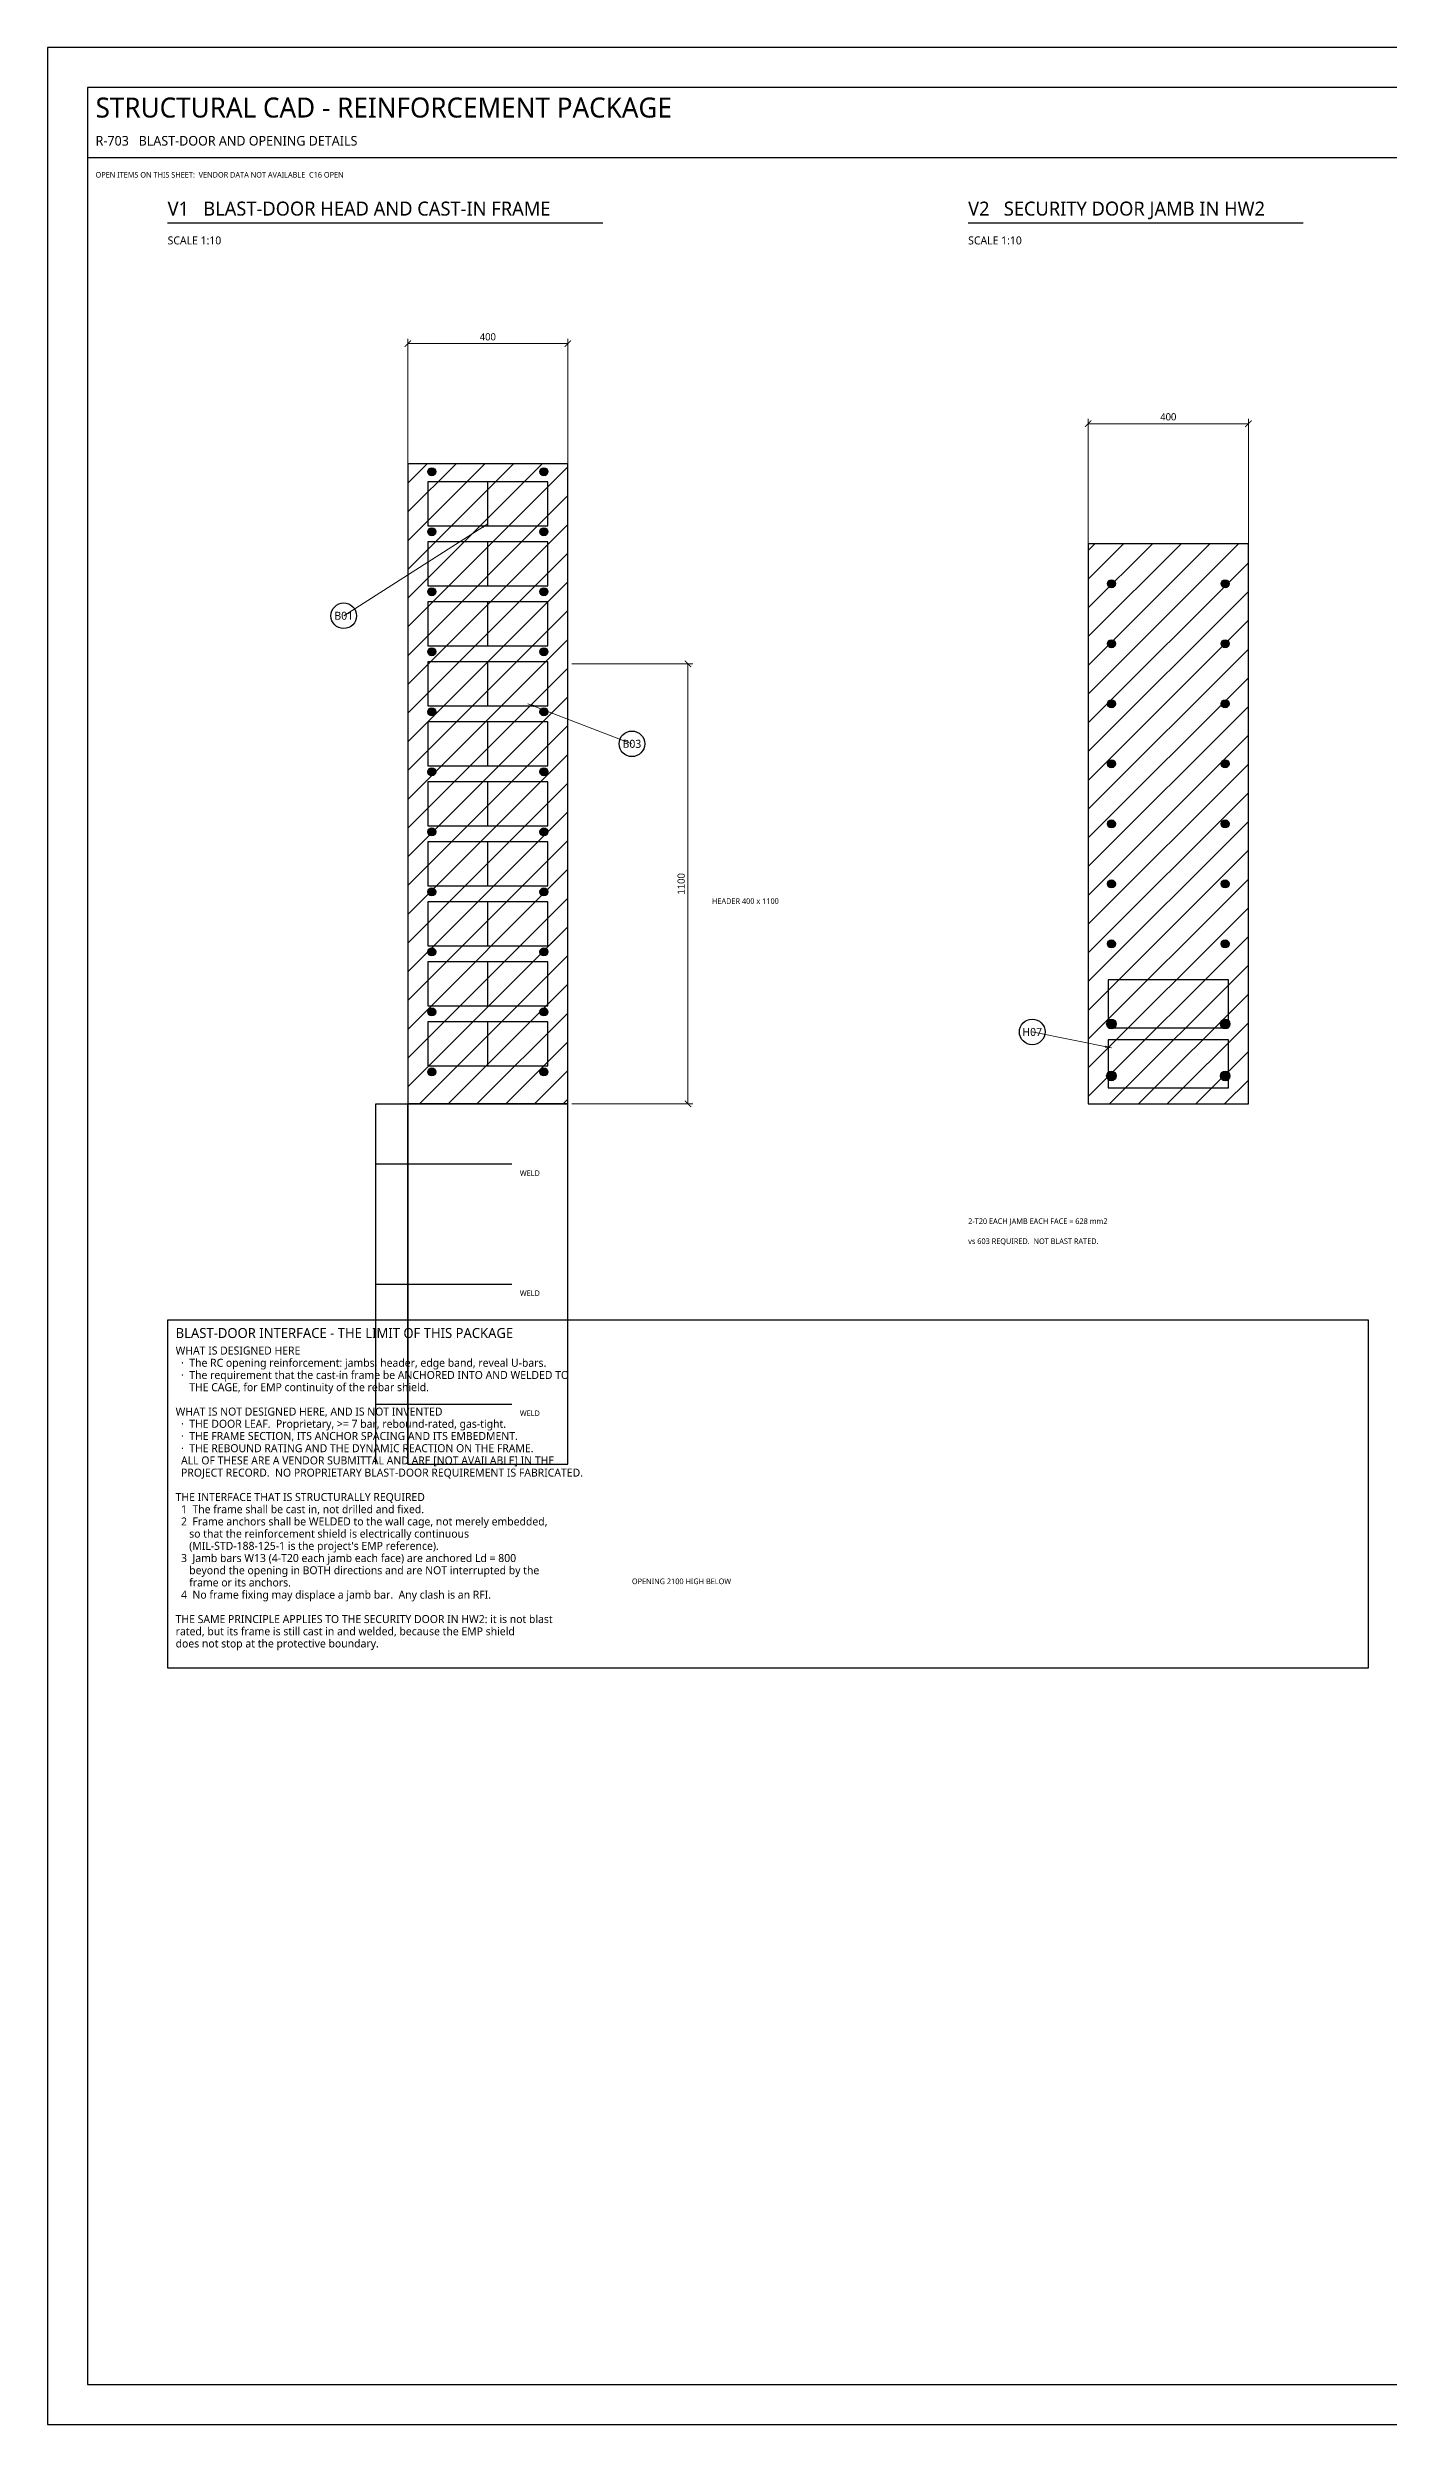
# Model space of a CAD drawing. Header units: millimetres. Extents: x 0 to 841, y 0 to 594.
# Drawn here: x 0 to 335, y 0 to 594 of the extents above; entities that cross this region are included whole.
import ezdxf
from ezdxf.enums import TextEntityAlignment as Align

# ---------------------------------------------------------------- set-up
doc = ezdxf.new("R2010")
doc.units = ezdxf.units.MM
for name, color, linetype in [('S-BLAST', 1, 'Continuous'), ('S-CALLOUT', 2, 'Continuous'), ('S-CONCRETE', 7, 'Continuous'), ('S-DIM', 4, 'Continuous'), ('S-HATCH', 8, 'Continuous'), ('S-NOTE', 7, 'Continuous'), ('S-REBAR-MAIN', 1, 'Continuous'), ('S-REBAR-SEC', 4, 'Continuous'), ('S-REBAR-STIRRUP', 6, 'Continuous'), ('S-REFERENCE', 8, 'Continuous'), ('S-STEELWORK', 2, 'Continuous'), ('S-TEXT', 7, 'Continuous'), ('S-TITLE', 7, 'Continuous')]:
    doc.layers.add(name, color=color, linetype=linetype)
doc.styles.add('OpenSans', font='OpenSans-Regular.ttf')
doc.dimstyles.new('SC-DIM', dxfattribs={"dimtxt": 1.8, "dimasz": 1.6, "dimexe": 1.2, "dimexo": 1, "dimgap": 0.8, "dimtad": 1, "dimdec": 0, "dimblk": 'ARCHTICK', "dimcen": 2.5, "dimclrd": 4, "dimclre": 4, "dimclrt": 4, "dimazin": 3, "dimtfac": 1, "dimtmove": 0, "dimatfit": 3, "dimlwd": 13, "dimlwe": 13})

# ---------------------------------------------------------------- blocks, each defined once
blk = doc.blocks.new('_ARCHTICK')
at = {"color": 0, "linetype": 'BYBLOCK', "const_width": 0.15}
blk.add_lwpolyline([(-0.5, -0.5), (0.5, 0.5)], dxfattribs=at)
blk = doc.blocks.new('BARMARK')
at = {"layer": 'S-CALLOUT'}
blk.add_circle((0, 0), 3.2, dxfattribs=at)

msp = doc.modelspace()

# ---------------------------------------------------------------- hatches: boundary and pattern name
at = {"layer": 'S-HATCH'}
h = msp.add_hatch(dxfattribs=at)
h.set_pattern_fill('ANSI31', scale=1.6)
h.paths.add_polyline_path([(90, 330), (130, 330), (130, 490), (90, 490)])
h = msp.add_hatch(dxfattribs=at)
h.set_pattern_fill('ANSI31', scale=1.6)
h.paths.add_polyline_path([(260, 330), (300, 330), (300, 470), (260, 470)])
at = {"layer": 'S-REBAR-MAIN'}
for points in [[(97, 488), (96.92, 488.38), (96.71, 488.71), (96.38, 488.92), (96, 489), (95.62, 488.92), (95.29, 488.71), (95.08, 488.38), (95, 488), (95.08, 487.62), (95.29, 487.29), (95.62, 487.08), (96, 487), (96.38, 487.08), (96.71, 487.29), (96.92, 487.62)], [(125, 488), (124.92, 488.38), (124.71, 488.71), (124.38, 488.92), (124, 489), (123.62, 488.92), (123.29, 488.71), (123.08, 488.38), (123, 488), (123.08, 487.62), (123.29, 487.29), (123.62, 487.08), (124, 487), (124.38, 487.08), (124.71, 487.29), (124.92, 487.62)], [(97, 473), (96.92, 473.38), (96.71, 473.71), (96.38, 473.92), (96, 474), (95.62, 473.92), (95.29, 473.71), (95.08, 473.38), (95, 473), (95.08, 472.62), (95.29, 472.29), (95.62, 472.08), (96, 472), (96.38, 472.08), (96.71, 472.29), (96.92, 472.62)], [(125, 473), (124.92, 473.38), (124.71, 473.71), (124.38, 473.92), (124, 474), (123.62, 473.92), (123.29, 473.71), (123.08, 473.38), (123, 473), (123.08, 472.62), (123.29, 472.29), (123.62, 472.08), (124, 472), (124.38, 472.08), (124.71, 472.29), (124.92, 472.62)], [(97, 458), (96.92, 458.38), (96.71, 458.71), (96.38, 458.92), (96, 459), (95.62, 458.92), (95.29, 458.71), (95.08, 458.38), (95, 458), (95.08, 457.62), (95.29, 457.29), (95.62, 457.08), (96, 457), (96.38, 457.08), (96.71, 457.29), (96.92, 457.62)], [(125, 458), (124.92, 458.38), (124.71, 458.71), (124.38, 458.92), (124, 459), (123.62, 458.92), (123.29, 458.71), (123.08, 458.38), (123, 458), (123.08, 457.62), (123.29, 457.29), (123.62, 457.08), (124, 457), (124.38, 457.08), (124.71, 457.29), (124.92, 457.62)], [(266.8, 460), (266.72, 460.38), (266.51, 460.71), (266.18, 460.92), (265.8, 461), (265.42, 460.92), (265.09, 460.71), (264.88, 460.38), (264.8, 460), (264.88, 459.62), (265.09, 459.29), (265.42, 459.08), (265.8, 459), (266.18, 459.08), (266.51, 459.29), (266.72, 459.62)], [(295.2, 460), (295.12, 460.38), (294.91, 460.71), (294.58, 460.92), (294.2, 461), (293.82, 460.92), (293.49, 460.71), (293.28, 460.38), (293.2, 460), (293.28, 459.62), (293.49, 459.29), (293.82, 459.08), (294.2, 459), (294.58, 459.08), (294.91, 459.29), (295.12, 459.62)], [(266.8, 445), (266.72, 445.38), (266.51, 445.71), (266.18, 445.92), (265.8, 446), (265.42, 445.92), (265.09, 445.71), (264.88, 445.38), (264.8, 445), (264.88, 444.62), (265.09, 444.29), (265.42, 444.08), (265.8, 444), (266.18, 444.08), (266.51, 444.29), (266.72, 444.62)], [(295.2, 445), (295.12, 445.38), (294.91, 445.71), (294.58, 445.92), (294.2, 446), (293.82, 445.92), (293.49, 445.71), (293.28, 445.38), (293.2, 445), (293.28, 444.62), (293.49, 444.29), (293.82, 444.08), (294.2, 444), (294.58, 444.08), (294.91, 444.29), (295.12, 444.62)], [(97, 443), (96.92, 443.38), (96.71, 443.71), (96.38, 443.92), (96, 444), (95.62, 443.92), (95.29, 443.71), (95.08, 443.38), (95, 443), (95.08, 442.62), (95.29, 442.29), (95.62, 442.08), (96, 442), (96.38, 442.08), (96.71, 442.29), (96.92, 442.62)], [(125, 443), (124.92, 443.38), (124.71, 443.71), (124.38, 443.92), (124, 444), (123.62, 443.92), (123.29, 443.71), (123.08, 443.38), (123, 443), (123.08, 442.62), (123.29, 442.29), (123.62, 442.08), (124, 442), (124.38, 442.08), (124.71, 442.29), (124.92, 442.62)], [(97, 428), (96.92, 428.38), (96.71, 428.71), (96.38, 428.92), (96, 429), (95.62, 428.92), (95.29, 428.71), (95.08, 428.38), (95, 428), (95.08, 427.62), (95.29, 427.29), (95.62, 427.08), (96, 427), (96.38, 427.08), (96.71, 427.29), (96.92, 427.62)], [(125, 428), (124.92, 428.38), (124.71, 428.71), (124.38, 428.92), (124, 429), (123.62, 428.92), (123.29, 428.71), (123.08, 428.38), (123, 428), (123.08, 427.62), (123.29, 427.29), (123.62, 427.08), (124, 427), (124.38, 427.08), (124.71, 427.29), (124.92, 427.62)], [(266.8, 430), (266.72, 430.38), (266.51, 430.71), (266.18, 430.92), (265.8, 431), (265.42, 430.92), (265.09, 430.71), (264.88, 430.38), (264.8, 430), (264.88, 429.62), (265.09, 429.29), (265.42, 429.08), (265.8, 429), (266.18, 429.08), (266.51, 429.29), (266.72, 429.62)], [(295.2, 430), (295.12, 430.38), (294.91, 430.71), (294.58, 430.92), (294.2, 431), (293.82, 430.92), (293.49, 430.71), (293.28, 430.38), (293.2, 430), (293.28, 429.62), (293.49, 429.29), (293.82, 429.08), (294.2, 429), (294.58, 429.08), (294.91, 429.29), (295.12, 429.62)], [(266.8, 415), (266.72, 415.38), (266.51, 415.71), (266.18, 415.92), (265.8, 416), (265.42, 415.92), (265.09, 415.71), (264.88, 415.38), (264.8, 415), (264.88, 414.62), (265.09, 414.29), (265.42, 414.08), (265.8, 414), (266.18, 414.08), (266.51, 414.29), (266.72, 414.62)], [(295.2, 415), (295.12, 415.38), (294.91, 415.71), (294.58, 415.92), (294.2, 416), (293.82, 415.92), (293.49, 415.71), (293.28, 415.38), (293.2, 415), (293.28, 414.62), (293.49, 414.29), (293.82, 414.08), (294.2, 414), (294.58, 414.08), (294.91, 414.29), (295.12, 414.62)], [(97, 413), (96.92, 413.38), (96.71, 413.71), (96.38, 413.92), (96, 414), (95.62, 413.92), (95.29, 413.71), (95.08, 413.38), (95, 413), (95.08, 412.62), (95.29, 412.29), (95.62, 412.08), (96, 412), (96.38, 412.08), (96.71, 412.29), (96.92, 412.62)], [(125, 413), (124.92, 413.38), (124.71, 413.71), (124.38, 413.92), (124, 414), (123.62, 413.92), (123.29, 413.71), (123.08, 413.38), (123, 413), (123.08, 412.62), (123.29, 412.29), (123.62, 412.08), (124, 412), (124.38, 412.08), (124.71, 412.29), (124.92, 412.62)], [(97, 398), (96.92, 398.38), (96.71, 398.71), (96.38, 398.92), (96, 399), (95.62, 398.92), (95.29, 398.71), (95.08, 398.38), (95, 398), (95.08, 397.62), (95.29, 397.29), (95.62, 397.08), (96, 397), (96.38, 397.08), (96.71, 397.29), (96.92, 397.62)], [(125, 398), (124.92, 398.38), (124.71, 398.71), (124.38, 398.92), (124, 399), (123.62, 398.92), (123.29, 398.71), (123.08, 398.38), (123, 398), (123.08, 397.62), (123.29, 397.29), (123.62, 397.08), (124, 397), (124.38, 397.08), (124.71, 397.29), (124.92, 397.62)], [(266.8, 400), (266.72, 400.38), (266.51, 400.71), (266.18, 400.92), (265.8, 401), (265.42, 400.92), (265.09, 400.71), (264.88, 400.38), (264.8, 400), (264.88, 399.62), (265.09, 399.29), (265.42, 399.08), (265.8, 399), (266.18, 399.08), (266.51, 399.29), (266.72, 399.62)], [(295.2, 400), (295.12, 400.38), (294.91, 400.71), (294.58, 400.92), (294.2, 401), (293.82, 400.92), (293.49, 400.71), (293.28, 400.38), (293.2, 400), (293.28, 399.62), (293.49, 399.29), (293.82, 399.08), (294.2, 399), (294.58, 399.08), (294.91, 399.29), (295.12, 399.62)], [(97, 383), (96.92, 383.38), (96.71, 383.71), (96.38, 383.92), (96, 384), (95.62, 383.92), (95.29, 383.71), (95.08, 383.38), (95, 383), (95.08, 382.62), (95.29, 382.29), (95.62, 382.08), (96, 382), (96.38, 382.08), (96.71, 382.29), (96.92, 382.62)], [(125, 383), (124.92, 383.38), (124.71, 383.71), (124.38, 383.92), (124, 384), (123.62, 383.92), (123.29, 383.71), (123.08, 383.38), (123, 383), (123.08, 382.62), (123.29, 382.29), (123.62, 382.08), (124, 382), (124.38, 382.08), (124.71, 382.29), (124.92, 382.62)], [(266.8, 385), (266.72, 385.38), (266.51, 385.71), (266.18, 385.92), (265.8, 386), (265.42, 385.92), (265.09, 385.71), (264.88, 385.38), (264.8, 385), (264.88, 384.62), (265.09, 384.29), (265.42, 384.08), (265.8, 384), (266.18, 384.08), (266.51, 384.29), (266.72, 384.62)], [(295.2, 385), (295.12, 385.38), (294.91, 385.71), (294.58, 385.92), (294.2, 386), (293.82, 385.92), (293.49, 385.71), (293.28, 385.38), (293.2, 385), (293.28, 384.62), (293.49, 384.29), (293.82, 384.08), (294.2, 384), (294.58, 384.08), (294.91, 384.29), (295.12, 384.62)], [(97, 368), (96.92, 368.38), (96.71, 368.71), (96.38, 368.92), (96, 369), (95.62, 368.92), (95.29, 368.71), (95.08, 368.38), (95, 368), (95.08, 367.62), (95.29, 367.29), (95.62, 367.08), (96, 367), (96.38, 367.08), (96.71, 367.29), (96.92, 367.62)], [(125, 368), (124.92, 368.38), (124.71, 368.71), (124.38, 368.92), (124, 369), (123.62, 368.92), (123.29, 368.71), (123.08, 368.38), (123, 368), (123.08, 367.62), (123.29, 367.29), (123.62, 367.08), (124, 367), (124.38, 367.08), (124.71, 367.29), (124.92, 367.62)], [(266.8, 370), (266.72, 370.38), (266.51, 370.71), (266.18, 370.92), (265.8, 371), (265.42, 370.92), (265.09, 370.71), (264.88, 370.38), (264.8, 370), (264.88, 369.62), (265.09, 369.29), (265.42, 369.08), (265.8, 369), (266.18, 369.08), (266.51, 369.29), (266.72, 369.62)], [(295.2, 370), (295.12, 370.38), (294.91, 370.71), (294.58, 370.92), (294.2, 371), (293.82, 370.92), (293.49, 370.71), (293.28, 370.38), (293.2, 370), (293.28, 369.62), (293.49, 369.29), (293.82, 369.08), (294.2, 369), (294.58, 369.08), (294.91, 369.29), (295.12, 369.62)], [(97, 353), (96.92, 353.38), (96.71, 353.71), (96.38, 353.92), (96, 354), (95.62, 353.92), (95.29, 353.71), (95.08, 353.38), (95, 353), (95.08, 352.62), (95.29, 352.29), (95.62, 352.08), (96, 352), (96.38, 352.08), (96.71, 352.29), (96.92, 352.62)], [(125, 353), (124.92, 353.38), (124.71, 353.71), (124.38, 353.92), (124, 354), (123.62, 353.92), (123.29, 353.71), (123.08, 353.38), (123, 353), (123.08, 352.62), (123.29, 352.29), (123.62, 352.08), (124, 352), (124.38, 352.08), (124.71, 352.29), (124.92, 352.62)], [(97, 338), (96.92, 338.38), (96.71, 338.71), (96.38, 338.92), (96, 339), (95.62, 338.92), (95.29, 338.71), (95.08, 338.38), (95, 338), (95.08, 337.62), (95.29, 337.29), (95.62, 337.08), (96, 337), (96.38, 337.08), (96.71, 337.29), (96.92, 337.62)], [(125, 338), (124.92, 338.38), (124.71, 338.71), (124.38, 338.92), (124, 339), (123.62, 338.92), (123.29, 338.71), (123.08, 338.38), (123, 338), (123.08, 337.62), (123.29, 337.29), (123.62, 337.08), (124, 337), (124.38, 337.08), (124.71, 337.29), (124.92, 337.62)]]:
    msp.add_hatch(color=1, dxfattribs=at).paths.add_polyline_path(points)
at = {"layer": 'S-REBAR-SEC'}
for points in [[(267, 350), (266.91, 350.46), (266.65, 350.85), (266.26, 351.11), (265.8, 351.2), (265.34, 351.11), (264.95, 350.85), (264.69, 350.46), (264.6, 350), (264.69, 349.54), (264.95, 349.15), (265.34, 348.89), (265.8, 348.8), (266.26, 348.89), (266.65, 349.15), (266.91, 349.54)], [(295.4, 350), (295.31, 350.46), (295.05, 350.85), (294.66, 351.11), (294.2, 351.2), (293.74, 351.11), (293.35, 350.85), (293.09, 350.46), (293, 350), (293.09, 349.54), (293.35, 349.15), (293.74, 348.89), (294.2, 348.8), (294.66, 348.89), (295.05, 349.15), (295.31, 349.54)], [(267, 337), (266.91, 337.46), (266.65, 337.85), (266.26, 338.11), (265.8, 338.2), (265.34, 338.11), (264.95, 337.85), (264.69, 337.46), (264.6, 337), (264.69, 336.54), (264.95, 336.15), (265.34, 335.89), (265.8, 335.8), (266.26, 335.89), (266.65, 336.15), (266.91, 336.54)], [(295.4, 337), (295.31, 337.46), (295.05, 337.85), (294.66, 338.11), (294.2, 338.2), (293.74, 338.11), (293.35, 337.85), (293.09, 337.46), (293, 337), (293.09, 336.54), (293.35, 336.15), (293.74, 335.89), (294.2, 335.8), (294.66, 335.89), (295.05, 336.15), (295.31, 336.54)]]:
    msp.add_hatch(color=4, dxfattribs=at).paths.add_polyline_path(points)

# ---------------------------------------------------------------- linework, layer by layer
at = {"layer": 'S-CONCRETE'}
for points in [[(90, 330), (130, 330), (130, 490), (90, 490)], [(260, 330), (300, 330), (300, 470), (260, 470)]]:
    msp.add_lwpolyline(points, close=True, dxfattribs=at)
at = {"layer": 'S-REBAR-MAIN'}
for centre in [(96, 488), (124, 488), (96, 473), (124, 473), (96, 458), (124, 458), (265.8, 460), (294.2, 460), (265.8, 445), (294.2, 445), (96, 443), (124, 443), (96, 428), (124, 428), (265.8, 430), (294.2, 430), (265.8, 415), (294.2, 415), (96, 413), (124, 413), (96, 398), (124, 398), (265.8, 400), (294.2, 400), (96, 383), (124, 383), (265.8, 385), (294.2, 385), (96, 368), (124, 368), (265.8, 370), (294.2, 370), (96, 353), (124, 353), (96, 338), (124, 338)]:
    msp.add_circle(centre, 1, dxfattribs=at)
at = {"layer": 'S-REBAR-SEC'}
for centre in [(265.8, 350), (294.2, 350), (265.8, 337), (294.2, 337)]:
    msp.add_circle(centre, 1.2, dxfattribs=at)
at = {"layer": 'S-REBAR-STIRRUP'}
for p, q in [((110, 474.5), (110, 485.5)), ((110, 459.5), (110, 470.5)), ((110, 444.5), (110, 455.5)), ((110, 429.5), (110, 440.5)), ((110, 414.5), (110, 425.5)), ((110, 399.5), (110, 410.5)), ((110, 384.5), (110, 395.5)), ((110, 369.5), (110, 380.5)), ((110, 354.5), (110, 365.5)), ((110, 339.5), (110, 350.5))]:
    msp.add_line(p, q, dxfattribs=at)
for points in [[(95, 474.5), (125, 474.5), (125, 485.5), (95, 485.5)], [(95, 459.5), (125, 459.5), (125, 470.5), (95, 470.5)], [(95, 444.5), (125, 444.5), (125, 455.5), (95, 455.5)], [(95, 429.5), (125, 429.5), (125, 440.5), (95, 440.5)], [(95, 414.5), (125, 414.5), (125, 425.5), (95, 425.5)], [(95, 399.5), (125, 399.5), (125, 410.5), (95, 410.5)], [(95, 384.5), (125, 384.5), (125, 395.5), (95, 395.5)], [(95, 369.5), (125, 369.5), (125, 380.5), (95, 380.5)], [(95, 354.5), (125, 354.5), (125, 365.5), (95, 365.5)], [(265, 349), (295, 349), (295, 361), (265, 361)], [(95, 339.5), (125, 339.5), (125, 350.5), (95, 350.5)], [(265, 334), (295, 334), (295, 346), (265, 346)]]:
    msp.add_lwpolyline(points, close=True, dxfattribs=at)
at = {"layer": 'S-REFERENCE'}
msp.add_lwpolyline([(90, 240), (130, 240), (130, 330), (90, 330)], close=True, dxfattribs=at)
at = {"layer": 'S-STEELWORK'}
for p, q in [((82, 240), (82, 330)), ((82, 330), (90, 330)), ((90, 240), (90, 330)), ((82, 315), (116, 315)), ((82, 285), (116, 285)), ((82, 255), (116, 255))]:
    msp.add_line(p, q, dxfattribs=at)
at = {"layer": 'S-TITLE'}
for p, q in [((10, 566.5), (831, 566.5)), ((30, 550.2), (138.69, 550.2)), ((230, 550.2), (313.73, 550.2))]:
    msp.add_line(p, q, dxfattribs=at)
for points in [[(0, 0), (841, 0), (841, 594), (0, 594)], [(10, 10), (831, 10), (831, 584), (10, 584)], [(30, 189.12), (330, 189.12), (330, 276), (30, 276)]]:
    msp.add_lwpolyline(points, close=True, dxfattribs=at)

# ---------------------------------------------------------------- block references
at = {"layer": 'S-CALLOUT'}
for p in [(74, 452), (146, 420), (246, 348)]:
    msp.add_blockref('BARMARK', p, dxfattribs=at)

# ---------------------------------------------------------------- texts
at = {"layer": 'S-BLAST', "style": 'OpenSans'}
msp.add_text('OPEN ITEMS ON THIS SHEET:  VENDOR DATA NOT AVAILABLE  C16 OPEN', height=1.4, dxfattribs=at).set_placement((12, 561.5))
at = {"layer": 'S-CALLOUT', "style": 'OpenSans'}
for s, p in [('B01', (74, 452)), ('B03', (146, 420)), ('H07', (246, 348))]:
    msp.add_text(s, height=2, dxfattribs=at).set_placement(p, align=Align.MIDDLE_CENTER)
at = {"layer": 'S-NOTE', "style": 'OpenSans'}
for s, p in [('WHAT IS DESIGNED HERE', (32, 267.38)), ('  ·  The RC opening reinforcement: jambs, header, edge band, reveal U-bars.', (32, 264.32)), ('  ·  The requirement that the cast-in frame be ANCHORED INTO AND WELDED TO', (32, 261.27)), ('     THE CAGE, for EMP continuity of the rebar shield.', (32, 258.22)), ('WHAT IS NOT DESIGNED HERE, AND IS NOT INVENTED', (32, 252.12)), ('  ·  THE DOOR LEAF.  Proprietary, >= 7 bar, rebound-rated, gas-tight.', (32, 249.07)), ('  ·  THE FRAME SECTION, ITS ANCHOR SPACING AND ITS EMBEDMENT.', (32, 246.02)), ('  ·  THE REBOUND RATING AND THE DYNAMIC REACTION ON THE FRAME.', (32, 242.97)), ('  ALL OF THESE ARE A VENDOR SUBMITTAL AND ARE [NOT AVAILABLE] IN THE', (32, 239.92)), ('  PROJECT RECORD.  NO PROPRIETARY BLAST-DOOR REQUIREMENT IS FABRICATED.', (32, 236.87)), ('THE INTERFACE THAT IS STRUCTURALLY REQUIRED', (32, 230.77)), ('  2  Frame anchors shall be WELDED to the wall cage, not merely embedded,', (32, 224.67)), ('  1  The frame shall be cast in, not drilled and fixed.', (32, 227.72)), ("     (MIL-STD-188-125-1 is the project's EMP reference).", (32, 218.57)), ('     so that the reinforcement shield is electrically continuous', (32, 221.62)), ('  3  Jamb bars W13 (4-T20 each jamb each face) are anchored Ld = 800', (32, 215.52)), ('     beyond the opening in BOTH directions and are NOT interrupted by the', (32, 212.47)), ('  4  No frame fixing may displace a jamb bar.  Any clash is an RFI.', (32, 206.37)), ('     frame or its anchors.', (32, 209.42)), ('THE SAME PRINCIPLE APPLIES TO THE SECURITY DOOR IN HW2: it is not blast', (32, 200.27)), ('does not stop at the protective boundary.', (32, 194.17)), ('rated, but its frame is still cast in and welded, because the EMP shield', (32, 197.22))]:
    msp.add_text(s, height=2, dxfattribs=at).set_placement(p)
at = {"layer": 'S-STEELWORK', "style": 'OpenSans'}
for p in [(118, 312), (118, 282), (118, 252)]:
    msp.add_text('WELD', height=1.4, dxfattribs=at).set_placement(p)
at = {"layer": 'S-TEXT', "style": 'OpenSans'}
for s, height, p in [('SCALE 1:10', 2, (30, 544.8)), ('SCALE 1:10', 2, (230, 544.8)), ('HEADER 400 x 1100', 1.4, (166, 380)), ('2-T20 EACH JAMB EACH FACE = 628 mm2', 1.4, (230, 300)), ('vs 603 REQUIRED.  NOT BLAST RATED.', 1.4, (230, 295)), ('OPENING 2100 HIGH BELOW', 1.4, (146, 210))]:
    msp.add_text(s, height=height, dxfattribs=at).set_placement(p)
at = {"layer": 'S-TITLE', "style": 'OpenSans'}
for s, height, p in [('STRUCTURAL CAD - REINFORCEMENT PACKAGE', 5, (12, 576.5)), ('R-703   BLAST-DOOR AND OPENING DETAILS', 2.4, (12, 569.5)), ('V1   BLAST-DOOR HEAD AND CAST-IN FRAME', 3.5, (30, 552)), ('V2   SECURITY DOOR JAMB IN HW2', 3.5, (230, 552)), ('BLAST-DOOR INTERFACE - THE LIMIT OF THIS PACKAGE', 2.5, (32, 271.5))]:
    msp.add_text(s, height=height, dxfattribs=at).set_placement(p)

# ---------------------------------------------------------------- dimensions: what is measured, and where the dimension line sits
at = {"layer": 'S-DIM'}
for base, p1, p2 in [((90, 520), (90, 330), (130, 330)), ((260, 500), (260, 330), (300, 330))]:
    msp.add_linear_dim(base=base, p1=p1, p2=p2, dimstyle='SC-DIM', override={"dimlfac": 10}, dxfattribs=at).render()
msp.add_linear_dim(base=(160, 330), p1=(130, 330), p2=(130, 440), angle=90, dimstyle='SC-DIM', override={"dimlfac": 10}, dxfattribs=at).render()

# ---------------------------------------------------------------- leaders
at = {"layer": 'S-CALLOUT'}
for points in [[(110, 475), (74, 452)], [(120, 430), (146, 420)], [(265.8, 344), (246, 348)]]:
    msp.add_leader(points, dimstyle='SC-DIM', dxfattribs=at)

doc.saveas('drawing.dxf')
